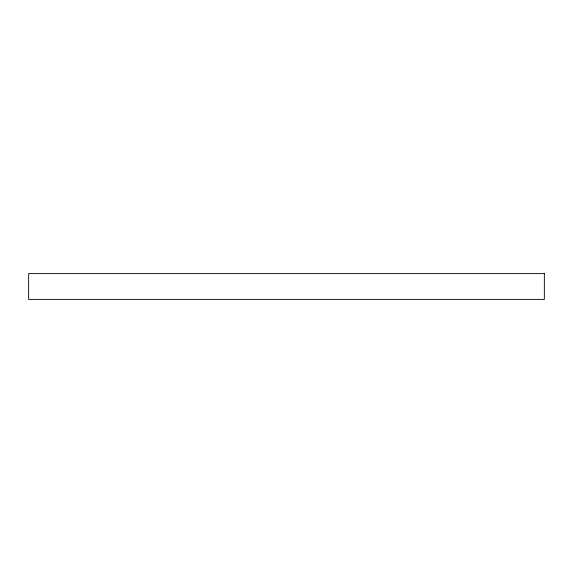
<?xml version="1.0" encoding="UTF-8"?>
<svg xmlns="http://www.w3.org/2000/svg" width="573" height="573" viewBox="0 0 573 573"><rect width="100%" height="100%" fill="white"/><g stroke="black" fill="none" stroke-linecap="round" stroke-linejoin="round"><path stroke-width="0.86" d="M544.35 273.608L28.65 273.608L28.65 299.393L544.35 299.393L544.35 273.608"/></g></svg>
